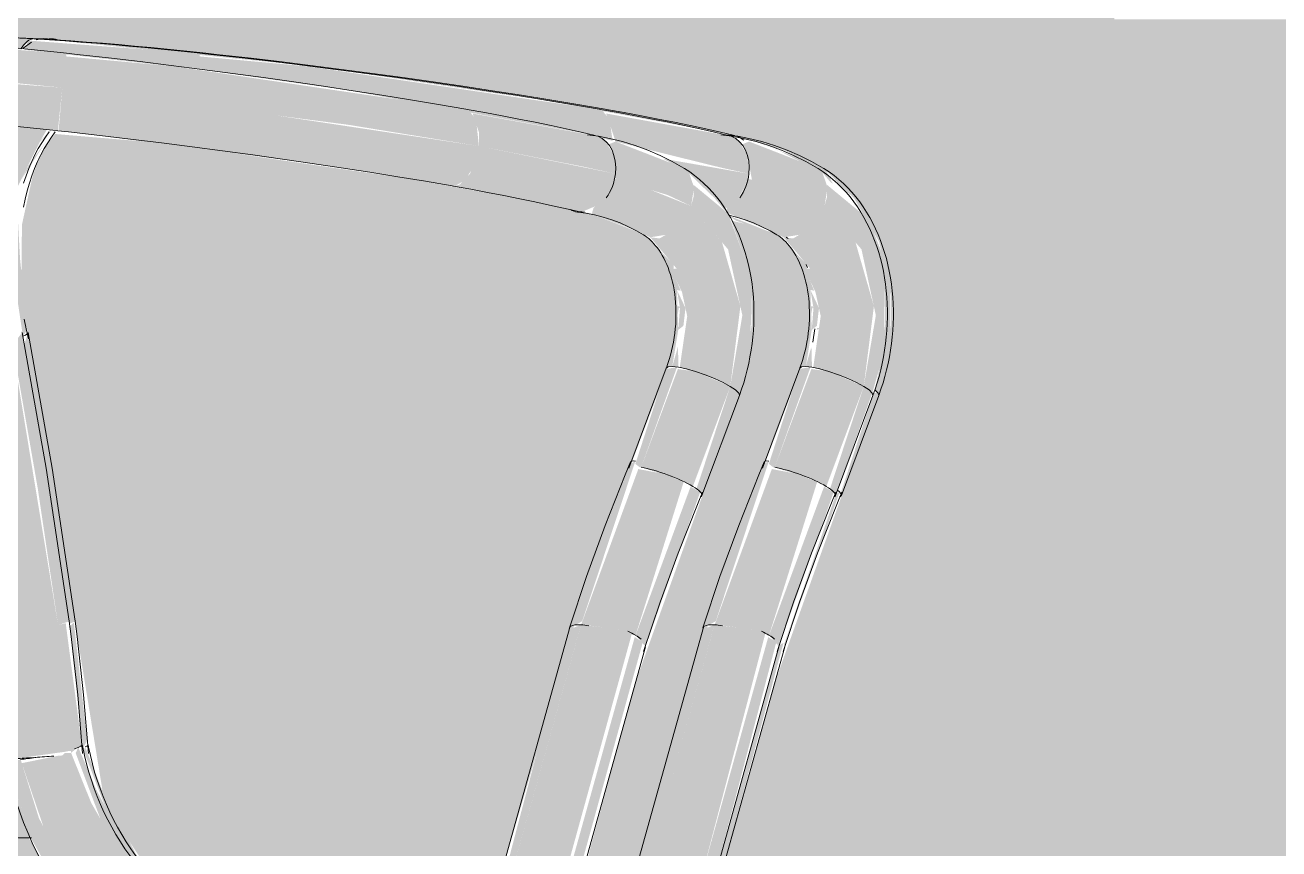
# Model space of a CAD drawing. Header units: inches. Extents: x 20426 to 92531, y -195 to 750.
# Drawn here: x 28120.73 to 28136.81, y 17.86 to 28.43 of the extents above; entities that cross this region are included whole.
import ezdxf

# ---------------------------------------------------------------- set-up
doc = ezdxf.new("R2010")
doc.units = ezdxf.units.IN
doc.header["$MEASUREMENT"] = 0
doc.layers.add('A-DOOR', color=31, linetype='Continuous', lineweight=13)
doc.layers.add('I-FURN', color=30, linetype='Continuous', lineweight=9)

# ---------------------------------------------------------------- blocks, each defined once
blk = doc.blocks.new('HermanMiller_Collection_Air-Chair_SideChair_Arms - Arms-457867-Elevation - South')
at = {"layer": 'I-FURN'}
for points in [[(26177.565, 28.244), (26177.451, 28.253), (26177.555, 28.245)], [(26179.724, 28.052), (26179.711, 28.062), (26179.712, 28.053)], [(26184.903, 27.319), (26184.785, 27.353), (26181.128, 27.895), (26183.148, 27.609), (26184.86, 27.327)], [(26186.63, 26.946), (26186.499, 27.01), (26186.63, 26.946)], [(26187.766, 26.394), (26187.68, 26.56), (26187.523, 26.648), (26186.769, 26.933), (26187.042, 26.833), (26187.635, 26.533), (26187.737, 26.413)], [(26188.348, 23.708), (26188.502, 24.236), (26188.505, 25.019), (26188.427, 25.428), (26188.183, 26.039), (26188.134, 26.013), (26188.353, 25.406), (26188.43, 25.019), (26188.439, 24.589), (26188.367, 24.032), (26188.308, 23.747)], [(26177.976, 20.748), (26178.049, 20.78), (26177.448, 24.485), (26177.398, 24.334), (26177.976, 20.75)], [(26187.572, 24.518), (26187.586, 24.539), (26187.574, 24.538)], [(26187.877, 22.393), (26188.348, 23.708), (26188.273, 23.708), (26188.273, 23.655), (26187.868, 22.422)], [(26187.151, 20.456), (26187.854, 22.437), (26187.809, 22.414), (26187.141, 20.48), (26187.151, 20.458)], [(26178.149, 19.151), (26178.205, 19.251), (26178.033, 20.767), (26177.98, 20.71), (26178.147, 19.158)], [(26178.806, 17.705), (26178.872, 17.715), (26178.39, 18.633), (26178.179, 19.169), (26178.16, 19.118), (26178.524, 18.172), (26178.803, 17.707)]]:
    blk.add_hatch(color=256, dxfattribs=at).paths.add_polyline_path(points, flags=0)
h = blk.add_hatch(color=256, dxfattribs=at)
h.paths.add_polyline_path([(26177.513, 26.845), (26177.754, 27.083), (26177.732, 27.076), (26177.514, 26.846)], flags=0)
h.paths.add_polyline_path([(26177.363, 26.451), (26177.686, 26.947), (26177.454, 26.63), (26177.382, 26.487)], flags=0)
h = blk.add_hatch(color=256, dxfattribs=at)
h.paths.add_polyline_path([(26177.381, 24.437), (26177.433, 24.515), (26177.343, 25.436), (26177.315, 25.951), (26177.281, 25.682), (26177.286, 25.064), (26177.38, 24.439)], flags=0)
h.paths.add_polyline_path([(26177.292, 24.485), (26177.293, 24.485), (26177.292, 24.485)], flags=0)
h.paths.add_polyline_path([(26177.362, 24.485), (26177.368, 24.485), (26177.359, 24.505)], flags=0)
h = blk.add_hatch(color=256, dxfattribs=at)
h.paths.add_polyline_path([(26181.965, 2), (26182.006, 2), (26185.819, 15.777), (26185.77, 15.775), (26181.931, 2)], flags=0)
h.paths.add_polyline_path([(26186.265, 17.55), (26186.341, 17.55), (26187.134, 20.502), (26187.084, 20.478), (26186.946, 19.993), (26186.265, 17.55)], flags=0)
for p, q in [((26186.55, 27), (26186.405, 27.021)), ((26187.171, 25.706), (26187.193, 25.689)), ((26187.424, 25.358), (26187.441, 25.316)), ((26187.877, 22.392), (26188.357, 23.678)), ((26186.34, 17.546), (26187.15, 20.451))]:
    blk.add_line(p, q, dxfattribs=at)
at = {"layer": 'I-FURN', "flags": 128}
for points in [[(26172.111, 28.341), (26172.641, 28.35), (26173.243, 28.353), (26173.869, 28.352), (26174.518, 28.345), (26175.189, 28.332), (26175.881, 28.314), (26176.593, 28.291), (26177.324, 28.263), (26177.601, 28.251)], [(26177.658, 28.247), (26177.798, 28.238), (26177.996, 28.224), (26178.197, 28.209), (26178.4, 28.193), (26178.605, 28.176), (26178.812, 28.158), (26179.021, 28.139), (26179.23, 28.118), (26179.44, 28.097), (26179.651, 28.075), (26179.726, 28.066)], [(26184.847, 27.348), (26184.496, 27.409), (26184.138, 27.468), (26183.773, 27.527), (26183.401, 27.585), (26183.024, 27.642), (26182.641, 27.698), (26182.253, 27.753), (26181.862, 27.806), (26181.467, 27.858), (26181.069, 27.909), (26180.669, 27.958), (26180.268, 28.005), (26179.865, 28.051), (26179.726, 28.066)], [(26186.506, 27.012), (26186.325, 27.054), (26186.137, 27.096), (26185.941, 27.138), (26185.738, 27.18), (26185.529, 27.222), (26185.313, 27.263), (26185.092, 27.304), (26184.864, 27.345), (26184.847, 27.348)], [(26177.795, 27.059), (26177.745, 26.991), (26177.698, 26.918), (26177.652, 26.842), (26177.609, 26.761), (26177.569, 26.676), (26177.531, 26.587), (26177.496, 26.495), (26177.464, 26.399), (26177.435, 26.299), (26177.409, 26.196), (26177.386, 26.091)], [(26177.397, 24.655), (26177.422, 24.529), (26177.451, 24.402)], [(26187.645, 26.592), (26187.494, 26.678), (26187.34, 26.755), (26187.182, 26.823), (26187.021, 26.883), (26186.858, 26.933), (26186.692, 26.973), (26186.55, 27)], [(26188.357, 23.678), (26188.385, 23.758), (26188.411, 23.839), (26188.435, 23.921), (26188.457, 24.004), (26188.476, 24.087), (26188.493, 24.171), (26188.507, 24.256), (26188.519, 24.341), (26188.529, 24.426), (26188.536, 24.511), (26188.541, 24.596), (26188.544, 24.682), (26188.544, 24.767), (26188.541, 24.852), (26188.536, 24.936), (26188.529, 25.02), (26188.519, 25.104), (26188.506, 25.187), (26188.491, 25.269), (26188.474, 25.35), (26188.454, 25.431), (26188.431, 25.51), (26188.406, 25.588), (26188.378, 25.665), (26188.348, 25.741), (26188.315, 25.815), (26188.28, 25.887), (26188.242, 25.958), (26188.201, 26.027), (26188.158, 26.094), (26188.112, 26.159), (26188.064, 26.222), (26188.013, 26.282), (26187.959, 26.34), (26187.903, 26.395), (26187.844, 26.448), (26187.783, 26.497), (26187.719, 26.544), (26187.653, 26.587), (26187.645, 26.592)], [(26178.049, 20.78), (26177.756, 22.744), (26177.448, 24.486)], [(26187.535, 24.532), (26187.528, 24.475), (26187.52, 24.418), (26187.511, 24.361)], [(26188.357, 23.679), (26188.348, 23.708), (26188.308, 23.747)], [(26187.129, 20.394), (26187.34, 21.025), (26187.57, 21.653), (26187.818, 22.279), (26187.884, 22.438)], [(26178.222, 19.086), (26178.159, 19.837), (26178.074, 20.584), (26178.049, 20.78)], [(26178.89, 17.694), (26178.826, 17.778), (26178.765, 17.864), (26178.706, 17.953), (26178.649, 18.045), (26178.595, 18.138), (26178.544, 18.234), (26178.496, 18.333), (26178.451, 18.432), (26178.408, 18.534), (26178.369, 18.637), (26178.333, 18.741), (26178.3, 18.846), (26178.271, 18.953), (26178.245, 19.059), (26178.222, 19.167), (26178.216, 19.197)]]:
    blk.add_lwpolyline(points, dxfattribs=at)
at = {"layer": 'I-FURN'}
for centre, major_axis, ratio, start_param, end_param in [((26177.846, 27.793), (-0.282, 0.413), 0.716528, 5.57384, 5.83564), ((26186.39, 26.525), (0.116, 0.486), 0.74611, 5.92474, 6.18654), ((26176.956, 24.392), (0.491, 0.093), 0.137076, 5.750632, 6.274231), ((26187.408, 22.567), (-0.468, 0.175), 0.191458, 3.153627, 3.677226), ((26187.408, 22.567), (-0.468, 0.175), 0.191458, 2.891828, 3.141593), ((26177.725, 19.106), (0.492, 0.091), 0.107353, 5.872701, 6.396299)]:
    blk.add_ellipse(centre, major_axis=major_axis, ratio=ratio, start_param=start_param, end_param=end_param, dxfattribs=at)
blk = doc.blocks.new('HermanMiller_Collection_Air-Chair_SideChair_Arms - Arms-V18-Elevation - South')
at = {"layer": 'I-FURN'}
for points in [[(26177.356, 28.114), (26177.451, 28.228), (26177.503, 28.249), (26175.978, 28.234), (26177.281, 28.121)], [(26179.625, 27.861), (26179.649, 28.061), (26177.451, 28.228), (26177.402, 28.11), (26179.594, 27.865)], [(26184.943, 26.941), (26184.904, 27.219), (26184.804, 27.338), (26181.052, 27.895), (26179.644, 28.025), (26179.625, 27.861), (26181.545, 27.591), (26184.615, 27.031), (26184.94, 26.942)], [(26186.692, 26.52), (26186.669, 26.768), (26186.551, 26.95), (26186.465, 27.001), (26184.86, 27.293), (26184.94, 27.055), (26184.981, 26.933), (26186.344, 26.596), (26186.631, 26.533)], [(26176.546, 24.162), (26177.154, 24.3), (26177.227, 24.38), (26177.114, 25.257), (26177.27, 26.268), (26177.603, 26.939), (26177.689, 27.089), (26176.945, 27.163), (26176.866, 27.076), (26176.5, 26.082), (26176.407, 25.242), (26176.545, 24.177)], [(26187.661, 26.106), (26187.7, 26.344), (26187.635, 26.533), (26187.567, 26.593), (26186.693, 26.933), (26186.599, 26.895), (26186.669, 26.768), (26186.73, 26.442), (26187.157, 26.344)], [(26186.373, 26.061), (26186.543, 26.172), (26186.677, 26.448), (26186.692, 26.52), (26185.593, 26.713), (26185.93, 26.52), (26186.058, 26.392), (26186.254, 26.204), (26186.367, 26.066)], [(26187.138, 25.705), (26187.337, 25.737), (26187.528, 25.884), (26187.661, 26.106), (26187.157, 26.344), (26186.678, 26.454), (26186.571, 26.212), (26186.412, 26.086), (26186.408, 26.027), (26186.543, 25.96), (26186.94, 25.798), (26187.069, 25.737)], [(26188.273, 23.708), (26188.426, 24.236), (26188.43, 25.019), (26188.352, 25.428), (26188.134, 26.013), (26187.694, 26.377), (26187.694, 26.227), (26187.661, 26.106), (26188.135, 25.55), (26188.319, 24.704), (26188.164, 23.793), (26188.245, 23.735)], [(26188.164, 23.793), (26188.294, 24.821), (26188.058, 25.641), (26187.661, 26.106), (26187.528, 25.884), (26187.337, 25.737), (26187.258, 25.69), (26187.138, 25.705), (26187.481, 25.298), (26187.612, 24.694), (26187.516, 24.036), (26187.96, 23.894), (26188.071, 23.844)], [(26187.053, 25.736), (26186.437, 25.981), (26186.523, 25.919), (26187.048, 25.737)], [(26177.831, 20.731), (26177.973, 20.78), (26177.372, 24.485), (26177.249, 24.327), (26177.572, 22.477)], [(26177.13, 20.637), (26177.831, 20.731), (26177.239, 24.329), (26176.765, 24.2), (26176.561, 24.155), (26176.878, 22.333)], [(26187.021, 22.754), (26187.481, 24.04), (26187.34, 24.016), (26186.947, 22.799), (26187.001, 22.757)], [(26187.684, 22.509), (26188.164, 23.793), (26187.717, 23.984), (26187.492, 24.016), (26187.021, 22.754), (26187.481, 22.61), (26187.591, 22.559)], [(26187.801, 22.393), (26188.273, 23.708), (26188.164, 23.793), (26187.73, 22.477), (26187.793, 22.422)], [(26186.1, 20.693), (26186.183, 20.734), (26186.266, 20.782), (26186.947, 22.835), (26186.876, 22.794), (26186.102, 20.699)], [(26187.075, 20.456), (26187.778, 22.437), (26187.655, 22.507), (26186.95, 20.6), (26187.076, 20.458)], [(26187.757, 22.448), (26187.684, 22.509), (26187.747, 22.457)], [(26177.998, 19.093), (26178.08, 19.16), (26178.136, 19.189), (26177.929, 20.757), (26177.831, 20.731), (26177.996, 19.118)], [(26177.295, 19.02), (26177.929, 19.108), (26177.971, 19.118), (26177.996, 19.118), (26177.831, 20.731), (26177.13, 20.637), (26177.295, 19.025)], [(26178.69, 17.697), (26178.796, 17.715), (26178.315, 18.633), (26178.091, 19.164), (26178.057, 19.091), (26178.4, 18.177), (26178.634, 17.789)], [(26177.782, 17.469), (26177.964, 17.55), (26177.586, 18.254), (26177.351, 19.009), (26177.176, 18.961), (26177.484, 17.998), (26177.776, 17.479)], [(26177.997, 17.496), (26178.504, 17.606), (26178.685, 17.704), (26178.256, 18.452), (26177.998, 19.093), (26177.92, 19.091), (26177.885, 19.06), (26177.828, 19.055), (26177.366, 18.961), (26177.694, 17.998), (26177.99, 17.507)], [(26177.708, 17.46), (26177.762, 17.501), (26177.453, 18.003), (26176.933, 17.969), (26177.141, 17.681), (26177.636, 17.482), (26177.697, 17.464)]]:
    blk.add_hatch(color=256, dxfattribs=at).paths.add_polyline_path(points, flags=0)
h = blk.add_hatch(color=256, dxfattribs=at)
h.paths.add_polyline_path([(26176.914, 18.001), (26177.482, 18.003), (26177.172, 18.974), (26177.142, 19.077), (26176.837, 21.642), (26176.397, 24.26), (26176.273, 25.121), (26176.383, 26.453), (26176.632, 27.19), (26176.152, 27.181), (26175.798, 26.739), (26175.697, 26.411), (26175.577, 25.819), (26175.56, 25.064), (26176.616, 18.591), (26176.813, 18.172), (26176.891, 18.039)], flags=0)
h.paths.add_polyline_path([(26175.58, 24.485), (26175.578, 24.512), (26175.58, 24.485)], flags=0)
h = blk.add_hatch(color=256, dxfattribs=at)
h.paths.add_polyline_path([(26187.5, 24.038), (26187.493, 24.303), (26187.42, 24.046), (26187.493, 24.038)], flags=0)
h.paths.add_polyline_path([(26187.497, 24.518), (26187.563, 24.569), (26187.59, 24.797), (26187.48, 25.03), (26187.519, 24.797)], flags=0)
h.paths.add_polyline_path([(26187.475, 24.63), (26187.508, 24.821), (26187.465, 24.821), (26187.47, 24.728)], flags=0)
h.paths.add_polyline_path([(26187.546, 24.999), (26187.48, 25.304), (26187.407, 25.296), (26187.481, 25.138)], flags=0)
h = blk.add_hatch(color=256, dxfattribs=at)
h.paths.add_polyline_path([(26186.946, 20.59), (26187.566, 22.566), (26187.327, 22.667), (26186.985, 22.733), (26186.252, 20.737), (26186.73, 20.68), (26186.784, 20.653), (26186.946, 20.602)], flags=0)
h.paths.add_polyline_path([(26187.66, 22.52), (26187.66, 22.521), (26187.591, 22.555)], flags=0)
h = blk.add_hatch(color=256, dxfattribs=at)
h.paths.add_polyline_path([(26181.028, 2), (26184.862, 15.813), (26184.734, 15.775), (26180.918, 2), (26180.967, 2)], flags=0)
h.paths.add_polyline_path([(26185.228, 17.549), (26185.364, 17.556), (26186.25, 20.736), (26186.1, 20.675), (26185.229, 17.55)], flags=0)
h = blk.add_hatch(color=256, dxfattribs=at)
h.paths.add_polyline_path([(26181.44, 2), (26181.761, 2), (26185.599, 15.847), (26184.867, 15.775), (26181.028, 2), (26181.335, 2)], flags=0)
h.paths.add_polyline_path([(26185.362, 17.55), (26186.096, 17.55), (26186.902, 20.625), (26186.715, 20.683), (26186.25, 20.734), (26185.362, 17.55)], flags=0)
h = blk.add_hatch(color=256, dxfattribs=at)
h.paths.add_polyline_path([(26181.761, 2), (26181.931, 2), (26185.766, 15.855), (26185.621, 15.848), (26182.41, 4.33)], flags=0)
h.paths.add_polyline_path([(26186.095, 17.55), (26186.265, 17.55), (26187.042, 20.512), (26186.939, 20.578), (26186.096, 17.55)], flags=0)
for p, q in [((26177.489, 28.206), (26177.384, 28.13)), ((26186.474, 27), (26186.33, 27.021)), ((26187.343, 24.025), (26186.864, 22.742)), ((26187.344, 24.025), (26187.343, 24.024)), ((26187.801, 22.392), (26188.282, 23.678)), ((26186.111, 20.719), (26185.228, 17.549)), ((26186.265, 17.545), (26187.075, 20.451))]:
    blk.add_line(p, q, dxfattribs=at)
at = {"layer": 'I-FURN', "flags": 128}
for points in [[(26172.069, 28.342), (26172.566, 28.35), (26173.167, 28.353), (26173.793, 28.352), (26174.442, 28.345), (26175.113, 28.332), (26175.805, 28.314), (26176.518, 28.291), (26177.249, 28.263), (26177.525, 28.251)], [(26177.527, 28.251), (26177.722, 28.238), (26177.921, 28.224), (26178.121, 28.209), (26178.325, 28.193), (26178.53, 28.176), (26178.737, 28.158), (26178.945, 28.139), (26179.155, 28.118), (26179.365, 28.097), (26179.575, 28.075), (26179.651, 28.066)], [(26184.772, 27.348), (26184.421, 27.409), (26184.063, 27.468), (26183.697, 27.527), (26183.326, 27.585), (26182.948, 27.642), (26182.565, 27.698), (26182.178, 27.753), (26181.786, 27.806), (26181.391, 27.858), (26180.994, 27.909), (26180.594, 27.958), (26180.192, 28.005), (26179.79, 28.051), (26179.651, 28.066)], [(26186.431, 27.012), (26186.25, 27.054), (26186.061, 27.096), (26185.865, 27.138), (26185.663, 27.18), (26185.453, 27.222), (26185.238, 27.263), (26185.016, 27.304), (26184.789, 27.345), (26184.772, 27.348)], [(26177.719, 27.059), (26177.67, 26.991), (26177.622, 26.918), (26177.577, 26.842), (26177.534, 26.761), (26177.493, 26.676), (26177.455, 26.587), (26177.42, 26.495), (26177.388, 26.399)], [(26187.569, 26.592), (26187.419, 26.678), (26187.264, 26.755), (26187.107, 26.823), (26186.946, 26.883), (26186.783, 26.933), (26186.617, 26.973), (26186.474, 27)], [(26188.281, 23.678), (26188.31, 23.758), (26188.336, 23.839), (26188.36, 23.921), (26188.381, 24.004), (26188.4, 24.087), (26188.417, 24.171), (26188.432, 24.256), (26188.444, 24.341), (26188.453, 24.426), (26188.461, 24.511), (26188.466, 24.596), (26188.468, 24.682), (26188.468, 24.767), (26188.466, 24.852), (26188.461, 24.936), (26188.453, 25.02), (26188.443, 25.104), (26188.431, 25.187), (26188.416, 25.269), (26188.398, 25.35), (26188.378, 25.431), (26188.356, 25.51), (26188.331, 25.588), (26188.303, 25.665), (26188.273, 25.741), (26188.24, 25.815), (26188.204, 25.887), (26188.166, 25.958), (26188.126, 26.027), (26188.083, 26.094), (26188.037, 26.159), (26187.988, 26.222), (26187.937, 26.282), (26187.884, 26.34), (26187.827, 26.395), (26187.769, 26.448), (26187.707, 26.497), (26187.644, 26.544), (26187.578, 26.587), (26187.569, 26.592)], [(26186.433, 25.99), (26186.533, 25.964), (26186.642, 25.93), (26186.75, 25.889), (26186.857, 25.841), (26186.963, 25.788), (26187.051, 25.737)], [(26187.051, 25.737), (26187.073, 25.722), (26187.095, 25.706), (26187.118, 25.689), (26187.14, 25.669), (26187.163, 25.647), (26187.185, 25.623), (26187.207, 25.597), (26187.229, 25.569), (26187.251, 25.539), (26187.272, 25.507), (26187.292, 25.472), (26187.312, 25.436), (26187.331, 25.398), (26187.349, 25.358), (26187.366, 25.316), (26187.382, 25.272), (26187.397, 25.226), (26187.41, 25.179), (26187.423, 25.131), (26187.434, 25.081), (26187.443, 25.03), (26187.451, 24.977), (26187.458, 24.924), (26187.463, 24.87), (26187.466, 24.815), (26187.468, 24.759), (26187.468, 24.703), (26187.467, 24.646), (26187.464, 24.59), (26187.459, 24.532), (26187.453, 24.475), (26187.445, 24.418), (26187.435, 24.361), (26187.424, 24.305), (26187.412, 24.249), (26187.397, 24.194), (26187.382, 24.139), (26187.365, 24.085), (26187.346, 24.032), (26187.344, 24.025)], [(26177.973, 20.78), (26177.68, 22.744), (26177.372, 24.486)], [(26187.5, 24.038), (26187.42, 24.046), (26187.366, 24.042), (26187.344, 24.025)], [(26187.84, 23.942), (26187.717, 23.984), (26187.602, 24.016), (26187.5, 24.038)], [(26188.164, 23.793), (26188.071, 23.844), (26187.96, 23.894), (26187.84, 23.942)], [(26188.282, 23.679), (26188.273, 23.708), (26188.233, 23.747), (26188.164, 23.793)], [(26186.101, 20.698), (26186.32, 21.355), (26186.56, 22.009), (26186.818, 22.66), (26186.886, 22.826)], [(26187.053, 20.394), (26187.264, 21.025), (26187.494, 21.653), (26187.742, 22.279), (26187.808, 22.438)], [(26178.146, 19.086), (26178.083, 19.837), (26177.999, 20.584), (26177.973, 20.78)], [(26178.814, 17.694), (26178.75, 17.778), (26178.689, 17.864), (26178.63, 17.953), (26178.574, 18.045), (26178.52, 18.138), (26178.469, 18.234), (26178.42, 18.333), (26178.375, 18.432), (26178.333, 18.534), (26178.294, 18.637), (26178.258, 18.741), (26178.225, 18.846), (26178.195, 18.953), (26178.169, 19.059), (26178.147, 19.167), (26178.141, 19.197)], [(26177.158, 19.015), (26177.185, 18.877), (26177.218, 18.74), (26177.254, 18.603), (26177.295, 18.468), (26177.34, 18.334), (26177.389, 18.201), (26177.442, 18.07), (26177.499, 17.941), (26177.56, 17.815), (26177.625, 17.69), (26177.694, 17.568), (26177.758, 17.462)]]:
    blk.add_lwpolyline(points, dxfattribs=at)
at = {"layer": 'I-FURN'}
for centre, major_axis, ratio, start_param, end_param in [((26177.771, 27.793), (-0.282, 0.413), 0.716528, 5.57384, 6.097439), ((26186.315, 26.525), (0.116, 0.486), 0.74611, 4.877543, 6.18654), ((26186.315, 26.525), (0.116, 0.486), 0.74611, 4.195654, 4.877543), ((26187.347, 22.632), (-0.461, 0.194), 0.144221, 5.822246, 6.345845), ((26187.333, 22.567), (-0.468, 0.175), 0.191458, 3.939025, 5.509821), ((26187.333, 22.567), (-0.468, 0.175), 0.191458, 3.153627, 3.939025), ((26187.333, 22.567), (-0.468, 0.175), 0.191458, 2.891828, 3.141593), ((26186.577, 20.546), (-0.476, 0.152), 0.239355, 5.80521, 6.328809), ((26186.577, 20.546), (-0.476, 0.152), 0.239355, 5.543411, 5.799632), ((26186.577, 20.546), (-0.476, 0.152), 0.239355, 5.282674, 5.542834), ((26186.593, 20.585), (-0.482, 0.134), 0.301377, 3.976352, 4.23196), ((26186.593, 20.585), (-0.482, 0.134), 0.301377, 3.714553, 3.963657), ((26177.649, 19.106), (0.492, 0.091), 0.107353, 5.610901, 6.396299), ((26177.647, 19.052), (0.499, 0.035), 0.020295, 3.927394, 4.450993), ((26177.649, 19.106), (0.492, 0.091), 0.107353, 4.040105, 4.477529), ((26177.647, 19.052), (0.499, 0.035), 0.020295, 4.485139, 4.974592)]:
    blk.add_ellipse(centre, major_axis=major_axis, ratio=ratio, start_param=start_param, end_param=end_param, dxfattribs=at)
blk.add_open_spline([(26177.503, 28.249), (26177.494, 28.248), (26177.459, 28.238), (26177.41, 28.197), (26177.369, 28.145), (26177.355, 28.12)], degree=3, knots=[-0.8571429, -0.8571429, -0.8571429, -0.8571429, -0.7857143, -0.5714286, -0.4285714, -0.4285714, -0.4285714, -0.4285714], dxfattribs=at)
blk.add_open_spline([(26176.92, 18.001), (26177.109, 18.002), (26177.3, 18.002), (26177.49, 18.003)], degree=3, dxfattribs=at)
blk = doc.blocks.new('opening - opening-915839-Elevation - South')
at = {"layer": 'A-DOOR'}
h = blk.add_hatch(color=256, dxfattribs=at)
h.paths.add_polyline_path([(25989.89, 2), (26016.078, 2), (26016.078, 45.518), (25989.89, 45.518), (25989.89, 20.133)], flags=0)
h.paths.add_polyline_path([(26260.166, 2), (26261.39, 2), (26261.39, 45.518), (26235.203, 45.518), (26235.203, 2), (26242.887, 2)], flags=0)
h.paths.add_polyline_path([(26139.213, 2), (26160.828, 2), (26160.828, 45.518), (26127.64, 45.518), (26127.64, 5.181), (26128.684, 2), (26129.34, 2)], flags=0)
h.paths.add_polyline_path([(26090.453, 2), (26093.176, 2), (26093.176, 28.5), (26090.471, 28.5), (26090.453, 10.757)], flags=0)
h.paths.add_polyline_path([(26097.419, 2), (26102.362, 2), (26103.181, 15.676), (26103.379, 16.429), (26103.691, 16.906), (26103.746, 17.034), (26103.842, 17.184), (26103.9, 17.236), (26104.143, 17.47), (26104.749, 17.496), (26104.78, 17.552), (26105.018, 17.552), (26109.318, 17.59), (26108.319, 20.996), (26107.168, 24.236), (26107.164, 25.019), (26107.242, 25.428), (26107.487, 26.039), (26108.147, 26.648), (26108.901, 26.933), (26112.457, 27.611), (26115.958, 28.062), (26118.629, 28.266), (26122.331, 28.346), (26123.64, 28.338), (26123.64, 45.518), (26090.453, 45.518), (26090.453, 30), (26120.753, 30), (26120.753, 28.75), (26102.505, 28.75), (26102.505, 28.5), (26100.215, 28.5), (26100.215, 28.75), (26100.123, 28.75), (26100.123, 28.5), (26097.419, 28.5), (26097.419, 10.757)], flags=0)
h.paths.add_polyline_path([(26104.153, 2), (26113.664, 2), (26109.824, 15.775), (26104.236, 16.092), (26104.172, 16.084), (26104.131, 15.978), (26104.129, 15.848), (26104.153, 15.619), (26103.362, 2), (26104.143, 2)], flags=0)
h.paths.add_polyline_path([(26182.41, 2), (26190.521, 2), (26189.757, 15.848), (26189.723, 15.957), (26185.846, 15.775), (26182.006, 2)], flags=0)
h.paths.add_polyline_path([(26167.947, 26.785), (26167.81, 26.953), (26167.913, 26.821)], flags=0)
h.paths.add_polyline_path([(26162.828, 2), (26165.199, 2), (26169.698, 15.836), (26169.522, 16.124), (26169.513, 16.512), (26169.807, 16.941), (26169.992, 17.162), (26170.049, 17.159), (26170.113, 17.318), (26170.111, 17.377), (26170.084, 17.52), (26170.153, 17.746), (26170.23, 18.263), (26170.248, 18.406), (26170.124, 20.747), (26169.719, 24.299), (26169.439, 25.346), (26169.215, 25.854), (26168.854, 26.418), (26168.741, 26.493), (26167.794, 26.882), (26167.639, 27.034), (26167.362, 27.37), (26167.326, 27.627), (26167.457, 27.741), (26167.404, 27.798), (26167.817, 28.121), (26168.304, 28.253), (26170.997, 28.337), (26174.228, 28.337), (26177.765, 28.234), (26181.128, 27.895), (26183.651, 27.539), (26186.43, 27.025), (26187.118, 26.833), (26187.71, 26.533), (26187.843, 26.394), (26188.042, 26.204), (26188.362, 25.644), (26188.514, 24.96), (26188.514, 24.589), (26188.438, 24.016), (26188.004, 22.733), (26187.02, 19.985), (26186.341, 17.55), (26190.921, 17.537), (26190.972, 17.489), (26191.666, 17.352), (26191.915, 17.062), (26192.041, 16.843), (26192.193, 16.615), (26192.43, 16.145), (26192.438, 15.944), (26192.527, 15.445), (26193.348, 2), (26196.464, 2), (26196.464, 28.5), (26191.378, 28.5), (26191.378, 28.75), (26173.129, 28.75), (26173.129, 30), (26197.015, 30), (26197.015, 45.518), (26162.828, 45.518), (26162.828, 10.169)], flags=0)
h.paths.add_polyline_path([(26166.248, 2), (26166.91, 2), (26171.345, 15.688), (26170.716, 15.615), (26166.254, 2.019)], flags=0)
h.paths.add_polyline_path([(26180.888, 2), (26180.895, 2), (26184.665, 15.72), (26184.031, 15.675), (26180.806, 4.107), (26180.847, 2)], flags=0)
h.paths.add_polyline_path([(26179.183, 2), (26179.733, 3.974), (26179.618, 15.594), (26179.269, 15.622), (26178.962, 15.622), (26179.06, 2), (26179.176, 2)], flags=0)
h.paths.add_polyline_path([(26173.755, 2), (26178.031, 2), (26177.988, 15.636), (26178.042, 15.675), (26178.099, 15.701), (26177.951, 15.925), (26172.504, 15.615), (26168.036, 2), (26173.679, 2)], flags=0)
h.paths.add_polyline_path([(26219.782, 2), (26219.853, 2), (26219.919, 15.666), (26219.34, 15.591), (26219.207, 15.585), (26219.207, 4.038), (26219.775, 2)], flags=0)
h.paths.add_polyline_path([(26217.995, 2), (26218.142, 2), (26218.111, 3.983), (26214.809, 15.695), (26214.177, 15.675), (26217.988, 2)], flags=0)
h.paths.add_polyline_path([(26220.97, 2), (26230.922, 2), (26226.373, 15.675), (26226.213, 15.658), (26224.454, 15.745), (26220.891, 15.915), (26220.921, 15.776), (26220.97, 15.636), (26220.995, 15.629), (26220.927, 2)], flags=0)
h.paths.add_polyline_path([(26216.952, 2), (26213.112, 15.775), (26209.185, 15.904), (26209.186, 15.7), (26209.228, 15.619), (26208.437, 2), (26212.752, 2)], flags=0)
h.paths.add_polyline_path([(26232.063, 2), (26232.628, 2.019), (26228.086, 15.675), (26227.797, 15.668), (26227.491, 15.658), (26231.972, 2)], flags=0)
h.paths.add_polyline_path([(26123.64, 2), (26123.64, 14.17), (26123.15, 15.663), (26122.925, 15.658), (26121.166, 15.745), (26116.002, 15.975), (26115.805, 15.867), (26115.845, 15.776), (26115.895, 15.636), (26115.919, 15.643), (26115.895, 2), (26122.515, 2)], flags=0)
h.paths.add_polyline_path([(26191.637, 2), (26192.233, 2), (26191.47, 15.846), (26191.363, 16.085), (26190.646, 15.969), (26190.74, 15.445), (26191.569, 2), (26191.612, 2)], flags=0)
h.paths.add_polyline_path([(26206.65, 2), (26207.362, 2), (26208.222, 15.893), (26208.199, 16.009), (26207.513, 16.104), (26207.46, 16.084), (26207.418, 15.973), (26207.403, 15.733), (26207.441, 15.619), (26206.718, 3.184)], flags=0)
h.paths.add_polyline_path([(26114.844, 2), (26114.853, 2), (26114.892, 15.675), (26114.436, 15.587), (26110.888, 15.675), (26114.707, 2), (26114.823, 2)], flags=0)
h.paths.add_polyline_path([(26205.65, 2), (26206.469, 15.676), (26206.668, 16.429), (26206.979, 16.906), (26207.034, 17.034), (26207.13, 17.184), (26207.188, 17.236), (26207.431, 17.47), (26208.037, 17.496), (26208.068, 17.552), (26208.329, 17.552), (26212.606, 17.59), (26211.607, 20.996), (26210.456, 24.236), (26210.453, 25.019), (26210.531, 25.428), (26210.775, 26.039), (26211.435, 26.648), (26212.189, 26.933), (26215.81, 27.62), (26219.618, 28.096), (26221.917, 28.266), (26225.795, 28.343), (26230.857, 28.213), (26231.157, 28.117), (26231.376, 28.001), (26231.633, 27.56), (26231.595, 27.37), (26231.354, 27.076), (26231.062, 26.817), (26230.79, 26.699), (26230.056, 26.362), (26229.862, 26.075), (26229.501, 25.296), (26229.302, 24.593), (26229.145, 23.599), (26228.827, 20.672), (26228.748, 18.094), (26228.874, 17.52), (26228.874, 17.456), (26228.874, 17.287), (26228.931, 17.285), (26229.071, 16.992), (26229.26, 16.853), (26229.445, 16.512), (26229.382, 16.035), (26229.235, 15.793), (26233.203, 3.697), (26233.203, 45.518), (26199.015, 45.518), (26199.015, 30), (26225.753, 30), (26225.711, 28.75), (26207.505, 28.75), (26207.505, 28.5), (26202.419, 28.5), (26202.419, 2), (26205.615, 2)], flags=0)
h.paths.add_polyline_path([(26180.788, 7.76), (26182.988, 15.652), (26180.931, 15.632), (26180.749, 15.622), (26180.774, 10.592)], flags=0)
h.paths.add_polyline_path([(26218.17, 7.76), (26218.184, 15.635), (26217.786, 15.597), (26217.732, 15.587), (26215.978, 15.624), (26218.141, 7.863)], flags=0)
h.paths.add_polyline_path([(26114.479, 15.597), (26114.469, 15.677), (26114.479, 15.597)], flags=0)
h.paths.add_polyline_path([(26207.329, 15.978), (26207.451, 16.104), (26207.389, 16.071), (26207.332, 15.982)], flags=0)
h.paths.add_polyline_path([(26104.041, 15.978), (26104.163, 16.104), (26104.101, 16.071), (26104.044, 15.982)], flags=0)
h.paths.add_polyline_path([(26108.456, 25.705), (26108.359, 25.705), (26108.422, 25.686)], flags=0)
h.paths.add_polyline_path([(26116.175, 17.46), (26116.39, 17.495), (26116.448, 17.496), (26116.678, 17.647), (26116.842, 17.789), (26117.279, 18.633), (26117.465, 19.251), (26117.773, 21.787), (26118.311, 25.72), (26118.231, 26.257), (26118.238, 26.437), (26117.908, 27.027), (26117.689, 27.223), (26115.859, 27.052), (26112.16, 26.556), (26109.48, 26.061), (26108.841, 25.884), (26108.36, 25.592), (26108.158, 25.299), (26108.187, 25.296), (26108.109, 24.999), (26108.094, 24.566), (26108.043, 24.539), (26108.031, 24.409), (26108.114, 24.26), (26108.233, 24.038), (26108.266, 23.984), (26109.646, 20.133), (26110.366, 17.549), (26115.854, 17.5), (26116.142, 17.464)], flags=0)
h.paths.add_polyline_path([(26211.745, 25.705), (26211.647, 25.705), (26211.71, 25.686)], flags=0)
h.paths.add_polyline_path([(26213.845, 17.549), (26214.316, 17.598), (26213.319, 20.996), (26212.168, 24.236), (26212.164, 25.019), (26212.242, 25.428), (26212.339, 25.912), (26211.725, 25.682), (26211.446, 25.299), (26211.475, 25.296), (26211.398, 24.999), (26211.382, 24.566), (26211.331, 24.539), (26211.319, 24.409), (26211.395, 24.283), (26211.521, 24.038), (26211.554, 23.984), (26212.934, 20.133), (26213.654, 17.549), (26213.821, 17.549)], flags=0)
h.paths.add_polyline_path([(26187.519, 24.797), (26187.465, 24.821), (26187.508, 24.821)], flags=0)
h.paths.add_polyline_path([(26185.113, 17.549), (26185.229, 17.55), (26186.366, 21.414), (26187.366, 24.042), (26187.423, 24.057), (26187.497, 24.518), (26187.48, 25.03), (26187.528, 25.02), (26187.469, 25.163), (26187.441, 25.3), (26187.437, 25.355), (26187.053, 25.745), (26186.64, 25.879), (26186.465, 25.919), (26186.64, 25.428), (26186.718, 25.019), (26186.727, 24.589), (26186.651, 24.016), (26186.217, 22.733), (26185.234, 19.993), (26184.57, 17.55), (26184.999, 17.549)], flags=0)
h.paths.add_polyline_path([(26213.456, 25.705), (26213.36, 25.654), (26213.449, 25.701)], flags=0)
h.paths.add_polyline_path([(26213.532, 25.705), (26213.435, 25.68), (26213.531, 25.704)], flags=0)
h.paths.add_polyline_path([(26215.441, 17.55), (26219.856, 17.589), (26220.13, 17.789), (26220.567, 18.633), (26220.753, 19.251), (26221.071, 21.858), (26221.599, 25.72), (26221.519, 26.257), (26221.526, 26.437), (26221.202, 27.021), (26221.09, 27.071), (26217.16, 26.544), (26214.556, 26.061), (26213.457, 25.616), (26213.258, 25.296), (26213.258, 25.286), (26213.185, 24.999), (26213.169, 24.566), (26213.114, 24.551), (26213.106, 24.409), (26213.177, 24.303), (26213.309, 24.038), (26213.356, 23.945), (26214.721, 20.133), (26215.441, 17.552)], flags=0)
h.paths.add_polyline_path([(26185.807, 24.797), (26185.753, 24.821), (26185.796, 24.821)], flags=0)
h.paths.add_polyline_path([(26183.49, 17.55), (26183.517, 17.55), (26184.639, 21.374), (26185.654, 24.042), (26185.708, 24.046), (26185.785, 24.518), (26185.768, 25.03), (26185.816, 25.02), (26185.757, 25.163), (26185.725, 25.299), (26185.725, 25.355), (26185.341, 25.745), (26184.648, 26.013), (26183.905, 26.172), (26182.41, 26.444), (26179.201, 26.911), (26177.792, 27.03), (26177.585, 26.738), (26177.496, 26.451), (26177.368, 25.867), (26177.359, 24.991), (26178.404, 18.591), (26178.6, 18.172), (26178.929, 17.681), (26179.229, 17.569), (26183.388, 17.55)], flags=0)
h.paths.add_polyline_path([(26169.763, 24.313), (26169.765, 24.324), (26169.761, 24.324)], flags=0)
h.paths.add_polyline_path([(26177.368, 24.485), (26177.369, 24.485), (26177.359, 24.544)], flags=0)
h.paths.add_polyline_path([(26213.195, 24.63), (26213.187, 24.876), (26213.204, 24.808), (26213.2, 24.732)], flags=0)
h.paths.add_polyline_path([(26108.12, 24.63), (26108.088, 24.825), (26108.128, 24.808), (26108.125, 24.732)], flags=0)
h.paths.add_polyline_path([(26211.408, 24.63), (26211.376, 24.825), (26211.417, 24.821), (26211.413, 24.732)], flags=0)
h.paths.add_polyline_path([(26167.896, 27.078), (26168.082, 27.181), (26168.016, 27.211), (26168.02, 27.165), (26167.904, 27.084)], flags=0)
h.paths.add_polyline_path([(26167.766, 27.076), (26167.891, 27.127), (26167.837, 27.139), (26167.769, 27.078)], flags=0)
h.paths.add_polyline_path([(26199.015, 48.555), (26233.203, 48.555), (26233.203, 93.768), (26199.015, 93.768), (26199.015, 57.638)], flags=0)
h.paths.add_polyline_path([(26121.934, 48.555), (26123.64, 48.555), (26123.64, 93.768), (26090.453, 93.768), (26090.453, 48.555)], flags=0)
h.paths.add_polyline_path([(26197.015, 48.555), (26197.015, 93.768), (26162.828, 93.768), (26162.828, 48.555), (26191.05, 48.555)], flags=0)
h.paths.add_polyline_path([(26127.64, 48.555), (26160.828, 48.555), (26160.828, 93.768), (26127.64, 93.768), (26127.64, 57.638)], flags=0)
h.paths.add_polyline_path([(26261.39, 48.555), (26261.39, 93.768), (26235.203, 93.768), (26235.203, 48.555), (26260.166, 48.555)], flags=0)
h.paths.add_polyline_path([(26016.078, 48.555), (26016.078, 93.768), (25989.89, 93.768), (25989.89, 48.555)], flags=0)
h.paths.add_polyline_path([(26156.492, 98), (26160.828, 98), (26160.828, 99.098), (26128.015, 99.098), (26128.015, 98)], flags=0)
h.paths.add_polyline_path([(26235.85, 98), (26261.39, 98), (26261.39, 129.271), (26259.783, 134), (26235.203, 134), (26235.203, 119.043), (26235.436, 119.043), (26237.535, 118.584), (26239.472, 117.699), (26241.323, 116.282), (26241.624, 115.971), (26242.728, 114.61), (26243.629, 112.925), (26244.198, 111.049), (26244.39, 109.098), (26244.171, 107.017), (26243.419, 104.846), (26242.37, 103.097), (26240.921, 101.55), (26239.304, 100.399), (26237.48, 99.587), (26235.203, 99.077), (26235.203, 98), (26235.436, 98)], flags=0)
h.paths.add_polyline_path([(26162.828, 98), (26197.015, 98), (26197.015, 99.098), (26162.828, 99.098)], flags=0)
h.paths.add_polyline_path([(26233.203, 98), (26233.203, 99.098), (26199.015, 99.098), (26199.015, 98), (26232.745, 98)], flags=0)
h.paths.add_polyline_path([(26216.968, 119.098), (26233.203, 119.098), (26233.203, 134), (26199.015, 134), (26199.015, 119.098), (26215.297, 119.098)], flags=0)
h.paths.add_polyline_path([(26162.828, 119.098), (26197.015, 119.098), (26197.015, 134), (26162.828, 134), (26162.828, 132.649)], flags=0)
h.paths.add_polyline_path([(26160.828, 119.098), (26160.828, 134), (26128.015, 134), (26128.015, 119.098), (26156.492, 119.098)], flags=0)
blk = doc.blocks.new('HermanMiller_Collection_Air-Chair_SideChair_Arms - Arms-V41-Elevation - South')
at = {"layer": 'I-FURN'}
for points in [[(26177.886, 27.624), (26177.938, 28.061), (26175.739, 28.228), (26175.608, 28.032), (26175.562, 27.825), (26175.646, 27.819), (26175.686, 27.816), (26177.011, 27.71)], [(26183.228, 26.875), (26183.192, 27.219), (26183.092, 27.338), (26179.34, 27.895), (26177.933, 28.025), (26177.886, 27.624), (26181.545, 27.149), (26182.41, 27.008)], [(26182.919, 26.362), (26183.053, 26.438), (26183.167, 26.625), (26183.228, 26.875), (26179.746, 27.401), (26177.886, 27.624), (26177.838, 27.075), (26181.316, 26.623), (26182.41, 26.444)], [(26184.98, 26.52), (26184.957, 26.768), (26184.839, 26.95), (26184.748, 27.002), (26183.148, 27.293), (26183.228, 27.055), (26183.228, 26.875), (26184.57, 26.61)], [(26184.548, 26.031), (26184.759, 26.119), (26184.795, 26.14), (26184.902, 26.274), (26184.98, 26.52), (26183.228, 26.875), (26183.115, 26.52), (26182.986, 26.384), (26182.919, 26.362), (26184.543, 26.032)], [(26185.949, 26.106), (26185.988, 26.344), (26185.923, 26.533), (26185.849, 26.596), (26184.981, 26.933), (26184.887, 26.895), (26184.957, 26.768), (26184.981, 26.45), (26185.65, 26.247)], [(26185.426, 25.705), (26185.625, 25.737), (26185.816, 25.884), (26185.949, 26.106), (26185.234, 26.392), (26184.966, 26.454), (26184.859, 26.212), (26184.7, 26.086), (26184.676, 26.005), (26185.228, 25.798), (26185.357, 25.737)], [(26186.561, 23.708), (26186.714, 24.236), (26186.718, 25.019), (26186.64, 25.428), (26186.422, 26.013), (26185.982, 26.377), (26185.982, 26.227), (26185.949, 26.106), (26186.424, 25.55), (26186.607, 24.704), (26186.452, 23.793), (26186.533, 23.735)], [(26186.452, 23.793), (26186.582, 24.821), (26186.346, 25.641), (26185.949, 26.106), (26185.816, 25.884), (26185.625, 25.737), (26185.546, 25.69), (26185.426, 25.705), (26185.769, 25.298), (26185.9, 24.694), (26185.804, 24.036), (26186.248, 23.894), (26186.359, 23.844)], [(26185.341, 25.736), (26184.759, 25.972), (26184.972, 25.864), (26185.336, 25.737)], [(26185.309, 22.754), (26185.769, 24.04), (26185.628, 24.016), (26185.235, 22.799), (26185.289, 22.757)], [(26185.972, 22.509), (26186.452, 23.793), (26186.006, 23.984), (26185.78, 24.016), (26185.309, 22.754), (26185.769, 22.61), (26185.879, 22.559)], [(26186.089, 22.393), (26186.561, 23.708), (26186.452, 23.793), (26186.018, 22.477), (26186.081, 22.422)], [(26184.388, 20.693), (26184.471, 20.734), (26184.554, 20.782), (26185.235, 22.835), (26185.164, 22.794), (26184.39, 20.699)], [(26185.364, 20.456), (26186.066, 22.437), (26185.943, 22.507), (26185.238, 20.6), (26185.364, 20.458)], [(26186.045, 22.448), (26185.972, 22.509), (26186.035, 22.457)], [(26179.316, 2), (26184.538, 20.736), (26184.388, 20.675), (26183.381, 16.856), (26183.374, 16.829), (26182.93, 15.445), (26179.206, 2), (26179.255, 2)], [(26179.728, 2), (26180.049, 2), (26185.191, 20.625), (26185.003, 20.683), (26184.538, 20.734), (26179.316, 2), (26179.623, 2)], [(26180.049, 2), (26180.219, 2), (26185.33, 20.512), (26185.227, 20.578), (26181.183, 6.068)]]:
    blk.add_hatch(color=256, dxfattribs=at).paths.add_polyline_path(points, flags=0)
h = blk.add_hatch(color=256, dxfattribs=at)
h.paths.add_polyline_path([(26177.829, 27.076), (26177.886, 27.624), (26175.698, 27.79), (26175.89, 27.501), (26176.141, 27.227), (26177.011, 27.156)], flags=0)
h.paths.add_polyline_path([(26175.609, 27.402), (26175.667, 27.495), (26175.623, 27.821), (26175.562, 27.825), (26175.588, 27.466), (26175.607, 27.405)], flags=0)
h = blk.add_hatch(color=256, dxfattribs=at)
h.paths.add_polyline_path([(26185.788, 24.038), (26185.781, 24.303), (26185.708, 24.046), (26185.781, 24.038)], flags=0)
h.paths.add_polyline_path([(26185.785, 24.518), (26185.851, 24.569), (26185.878, 24.797), (26185.768, 25.03), (26185.807, 24.797)], flags=0)
h.paths.add_polyline_path([(26185.763, 24.63), (26185.796, 24.821), (26185.753, 24.821), (26185.758, 24.728)], flags=0)
h.paths.add_polyline_path([(26185.834, 24.999), (26185.768, 25.304), (26185.695, 25.296), (26185.769, 25.138)], flags=0)
h = blk.add_hatch(color=256, dxfattribs=at)
h.paths.add_polyline_path([(26185.234, 20.59), (26185.854, 22.566), (26185.616, 22.667), (26185.273, 22.733), (26184.54, 20.737), (26185.023, 20.679), (26185.072, 20.653), (26185.234, 20.602)], flags=0)
h.paths.add_polyline_path([(26185.948, 22.52), (26185.949, 22.521), (26185.879, 22.555)], flags=0)
for p, q in [((26184.762, 27), (26184.618, 27.021)), ((26184.503, 26.027), (26184.599, 26.014)), ((26185.631, 24.025), (26185.152, 22.742)), ((26185.632, 24.025), (26185.631, 24.024)), ((26186.089, 22.392), (26186.57, 23.678)), ((26184.399, 20.719), (26179.182, 2)), ((26180.22, 2), (26185.363, 20.451))]:
    blk.add_line(p, q, dxfattribs=at)
at = {"layer": 'I-FURN', "flags": 128}
for points in [[(26175.815, 28.251), (26176.01, 28.238), (26176.209, 28.224), (26176.41, 28.209), (26176.613, 28.193), (26176.818, 28.176), (26177.025, 28.158), (26177.233, 28.139), (26177.443, 28.118), (26177.653, 28.097), (26177.863, 28.075), (26177.939, 28.066)], [(26183.06, 27.348), (26182.709, 27.409), (26182.351, 27.468), (26181.985, 27.527), (26181.614, 27.585), (26181.236, 27.642), (26180.853, 27.698), (26180.466, 27.753), (26180.074, 27.806), (26179.679, 27.858), (26179.282, 27.909), (26178.882, 27.958), (26178.48, 28.005), (26178.078, 28.051), (26177.939, 28.066)], [(26184.719, 27.012), (26184.538, 27.054), (26184.349, 27.096), (26184.153, 27.138), (26183.951, 27.18), (26183.741, 27.222), (26183.526, 27.263), (26183.304, 27.304), (26183.077, 27.345), (26183.06, 27.348)], [(26175.761, 27.252), (26175.951, 27.24), (26176.144, 27.226), (26176.34, 27.212), (26176.539, 27.196), (26176.74, 27.179), (26176.942, 27.162), (26177.146, 27.143), (26177.351, 27.123), (26177.557, 27.102), (26177.763, 27.08), (26177.829, 27.072)], [(26182.887, 26.363), (26182.542, 26.423), (26182.189, 26.482), (26181.829, 26.54), (26181.462, 26.597), (26181.089, 26.653), (26180.711, 26.708), (26180.328, 26.762), (26179.942, 26.815), (26179.551, 26.867), (26179.158, 26.917), (26178.762, 26.965), (26178.365, 27.012), (26177.967, 27.057), (26177.829, 27.072)], [(26185.857, 26.592), (26185.707, 26.678), (26185.552, 26.755), (26185.395, 26.823), (26185.234, 26.883), (26185.071, 26.933), (26184.905, 26.973), (26184.762, 27)], [(26186.569, 23.678), (26186.598, 23.758), (26186.624, 23.839), (26186.648, 23.921), (26186.669, 24.004), (26186.688, 24.087), (26186.705, 24.171), (26186.72, 24.256), (26186.732, 24.341), (26186.742, 24.426), (26186.749, 24.511), (26186.754, 24.596), (26186.756, 24.682), (26186.756, 24.767), (26186.754, 24.852), (26186.749, 24.936), (26186.741, 25.02), (26186.731, 25.104), (26186.719, 25.187), (26186.704, 25.269), (26186.686, 25.35), (26186.666, 25.431), (26186.644, 25.51), (26186.619, 25.588), (26186.591, 25.665), (26186.561, 25.741), (26186.528, 25.815), (26186.493, 25.887), (26186.455, 25.958), (26186.414, 26.027), (26186.371, 26.094), (26186.325, 26.159), (26186.276, 26.222), (26186.225, 26.282), (26186.172, 26.34), (26186.115, 26.395), (26186.057, 26.448), (26185.995, 26.497), (26185.932, 26.544), (26185.866, 26.587), (26185.857, 26.592)], [(26184.487, 26.039), (26184.315, 26.079), (26184.135, 26.119), (26183.947, 26.16), (26183.752, 26.2), (26183.549, 26.24), (26183.34, 26.281), (26183.125, 26.321), (26182.903, 26.36), (26182.887, 26.363)], [(26184.599, 26.014), (26184.711, 25.992), (26184.821, 25.964), (26184.931, 25.93), (26185.039, 25.889), (26185.145, 25.841), (26185.251, 25.788), (26185.339, 25.737)], [(26185.339, 25.737), (26185.361, 25.722), (26185.384, 25.706), (26185.406, 25.689), (26185.428, 25.669), (26185.451, 25.647), (26185.473, 25.623), (26185.495, 25.597), (26185.517, 25.569), (26185.539, 25.539), (26185.56, 25.507), (26185.58, 25.472), (26185.6, 25.436), (26185.619, 25.398), (26185.637, 25.358), (26185.654, 25.316), (26185.67, 25.272), (26185.685, 25.226), (26185.698, 25.179), (26185.711, 25.131), (26185.722, 25.081), (26185.731, 25.03), (26185.739, 24.977), (26185.746, 24.924), (26185.751, 24.87), (26185.754, 24.815), (26185.756, 24.759), (26185.756, 24.703), (26185.755, 24.646), (26185.752, 24.59), (26185.747, 24.532), (26185.741, 24.475), (26185.733, 24.418), (26185.723, 24.361), (26185.712, 24.305), (26185.7, 24.249), (26185.686, 24.194), (26185.67, 24.139), (26185.653, 24.085), (26185.634, 24.032), (26185.632, 24.025)], [(26185.788, 24.038), (26185.708, 24.046), (26185.654, 24.042), (26185.632, 24.025)], [(26186.128, 23.942), (26186.006, 23.984), (26185.89, 24.016), (26185.788, 24.038)], [(26186.452, 23.793), (26186.359, 23.844), (26186.248, 23.894), (26186.128, 23.942)], [(26186.57, 23.679), (26186.561, 23.708), (26186.521, 23.747), (26186.452, 23.793)], [(26184.389, 20.698), (26184.609, 21.355), (26184.848, 22.009), (26185.106, 22.66), (26185.174, 22.826)], [(26185.341, 20.394), (26185.552, 21.025), (26185.782, 21.653), (26186.03, 22.279), (26186.096, 22.438)]]:
    blk.add_lwpolyline(points, dxfattribs=at)
at = {"layer": 'I-FURN'}
for centre, major_axis, ratio, start_param, end_param in [((26184.603, 26.525), (0.116, 0.486), 0.74611, 4.877543, 6.18654), ((26184.603, 26.525), (0.116, 0.486), 0.74611, 4.195654, 4.877543), ((26184.56, 26.524), (0.057, 0.497), 0.711436, 2.845098, 3.106897), ((26184.603, 26.525), (0.116, 0.486), 0.74611, 3.141593, 3.306746), ((26184.56, 26.524), (0.057, 0.497), 0.711436, 3.106897, 3.368696), ((26185.635, 22.632), (-0.461, 0.194), 0.144221, 5.822246, 6.345845), ((26185.621, 22.567), (-0.468, 0.175), 0.191458, 3.939025, 5.509821), ((26185.621, 22.567), (-0.468, 0.175), 0.191458, 3.153627, 3.939025), ((26185.621, 22.567), (-0.468, 0.175), 0.191458, 2.891828, 3.141593), ((26184.865, 20.546), (-0.476, 0.152), 0.239355, 5.80521, 6.328809), ((26184.865, 20.546), (-0.476, 0.152), 0.239355, 5.543411, 5.799632), ((26184.865, 20.546), (-0.476, 0.152), 0.239355, 5.282674, 5.542834), ((26184.881, 20.585), (-0.482, 0.134), 0.301377, 3.976352, 4.23196), ((26184.881, 20.585), (-0.482, 0.134), 0.301377, 3.714553, 3.963657)]:
    blk.add_ellipse(centre, major_axis=major_axis, ratio=ratio, start_param=start_param, end_param=end_param, dxfattribs=at)

msp = doc.modelspace()

# ---------------------------------------------------------------- block references
at = {"layer": 'A-DOOR'}
msp.add_blockref('opening - opening-915839-Elevation - South', (1943.324, 0), dxfattribs=at)
at = {"layer": 'I-FURN'}
for name in ['HermanMiller_Collection_Air-Chair_SideChair_Arms - Arms-V41-Elevation - South', 'HermanMiller_Collection_Air-Chair_SideChair_Arms - Arms-V18-Elevation - South', 'HermanMiller_Collection_Air-Chair_SideChair_Arms - Arms-457867-Elevation - South']:
    msp.add_blockref(name, (1943.324, 0), dxfattribs=at)

doc.saveas('drawing.dxf')
